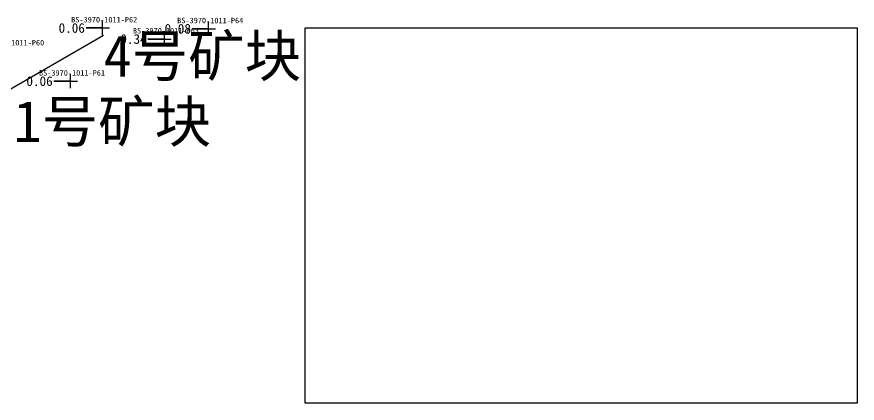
# Model space of a CAD drawing. Header units: metres. Extents: x 469745 to 469922, y 4349766 to 4349817.
# Drawn here: x 469861.3 to 469922.2, y 4349771.8 to 4349799.7 of the extents above; entities that cross this region are included whole.
import ezdxf

# ---------------------------------------------------------------- set-up
doc = ezdxf.new("R2010")
doc.units = ezdxf.units.M
doc.layers.add('点', color=7, linetype='Continuous')
doc.layers.add('钻孔', color=7, linetype='Continuous')
doc.styles.add('CN_TTF', font='simsunb.ttf')
picture_1 = doc.add_image_def('image1.png', size_in_pixel=(1052, 714))

msp = doc.modelspace()

# ---------------------------------------------------------------- linework, layer by layer
at = {"color": 7}
msp.add_line((469855.273, 4349791.296), (469867.566, 4349798.389), dxfattribs=at)
at = {"layer": '点', "color": 138, "true_color": 0x004c4c}
for p, q in [((469867.501, 4349798.402), (469867.501, 4349799.402)), ((469875.18, 4349798.345), (469875.18, 4349799.345)), ((469867.001, 4349798.902), (469868.001, 4349798.902)), ((469874.68, 4349798.845), (469875.68, 4349798.845)), ((469871.474, 4349798.104), (469872.474, 4349798.104)), ((469871.974, 4349797.604), (469871.974, 4349798.604)), ((469864.669, 4349795.054), (469865.669, 4349795.054)), ((469865.169, 4349794.554), (469865.169, 4349795.554))]:
    msp.add_line(p, q, dxfattribs=at)
at = {"layer": '钻孔', "color": 8, "lineweight": 35}
for p, q in [((469867.501, 4349798.902), (469866.301, 4349798.902)), ((469875.18, 4349798.845), (469873.98, 4349798.845)), ((469871.974, 4349798.104), (469870.774, 4349798.104)), ((469865.169, 4349795.054), (469863.969, 4349795.054))]:
    msp.add_line(p, q, dxfattribs=at)

# ---------------------------------------------------------------- texts
at = {"char_height": 3, "attachment_point": 1, "style": 'CN_TTF'}
for s, insert in [('4号矿块', (469867.566, 4349798.389)), ('1号矿块', (469861.042, 4349793.64))]:
    msp.add_mtext(s, dxfattribs=dict(at, insert=insert))
at = {"layer": '钻孔', "color": 138, "true_color": 0x004c4c, "style": 'CN_TTF'}
for s, p in [('BS-3970-1011-P62', (469865.221, 4349799.302)), ('BS-3970-1011-P64', (469872.9, 4349799.245)), ('BS-3970-1011-P63', (469869.694, 4349798.504)), ('BS-3970-1011-P60', (469858.479, 4349797.638)), ('BS-3970-1011-P61', (469862.889, 4349795.454))]:
    msp.add_text(s, height=0.4, dxfattribs=at).set_placement(p)
at = {"layer": '钻孔', "color": 8, "style": 'CN_TTF'}
for s, p in [('0.06', (469864.311, 4349798.552)), ('0.08', (469871.99, 4349798.495)), ('0.34', (469868.784, 4349797.754)), ('0.06', (469861.979, 4349794.704))]:
    msp.add_text(s, height=0.7, dxfattribs=at).set_placement(p)

# ---------------------------------------------------------------- pictures from other files: only their frames are drawn
image = msp.add_image(picture_1, insert=(469882.166, 4349771.754), size_in_units=(40, 27.148))

doc.saveas('drawing.dxf')
